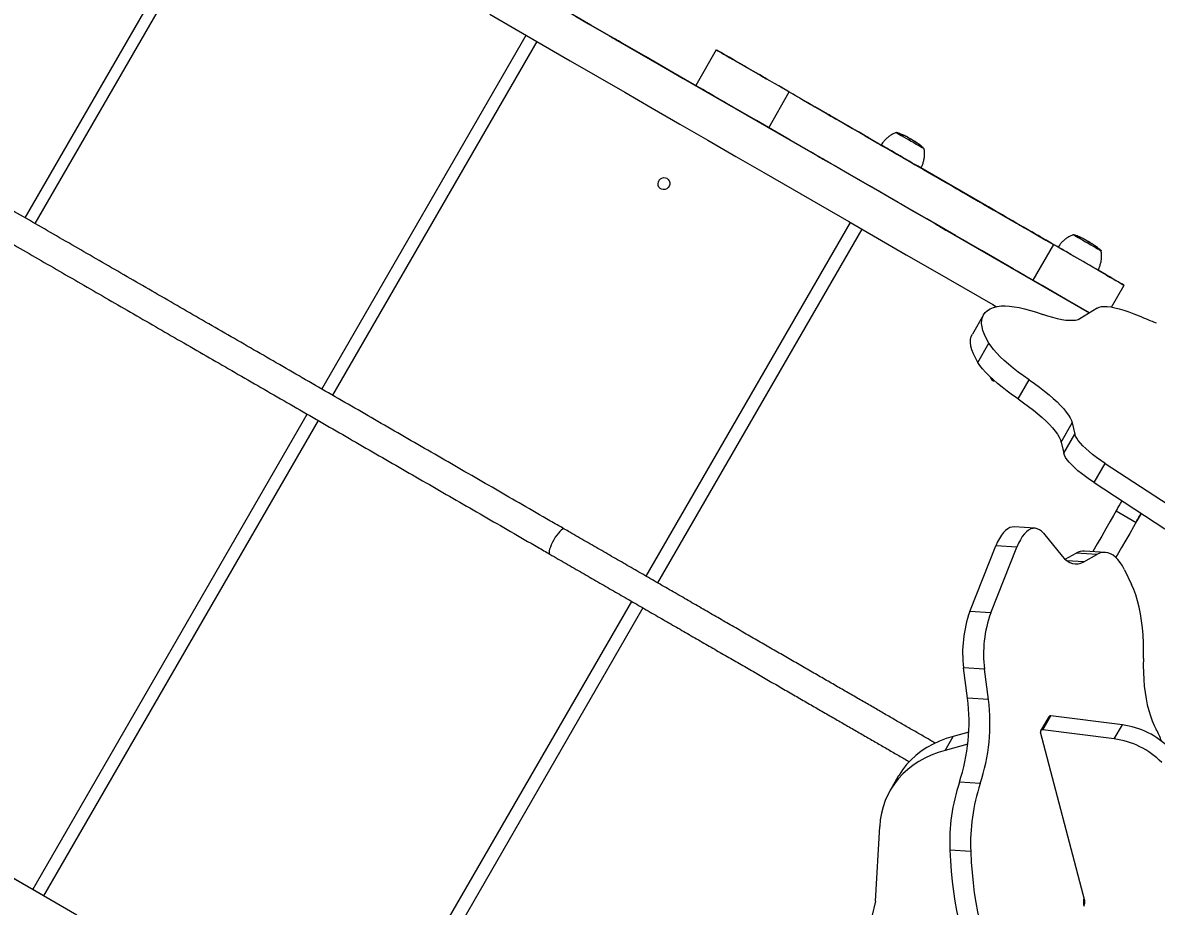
# Model space of a CAD drawing. Header units: millimetres. Extents: x -6006 to 5875, y -6399 to 6717.
# Drawn here: x 1443 to 2185, y 2499 to 3078 of the extents above; entities that cross this region are included whole.
import ezdxf

# ---------------------------------------------------------------- set-up
doc = ezdxf.new("R2010")
doc.units = ezdxf.units.MM
for name, color, linetype in [('DIKOM_ОБЪЕКТ', 7, 'Continuous'), ('DIKOM_РАЗМЕР_ЗОНА', 7, 'Continuous'), ('DIKOM_РАЗМЕР_ОБЪЕКТА', 7, 'Continuous')]:
    doc.layers.add(name, color=color, linetype=linetype)
doc.styles.add('style1', font='arial.ttf', dxfattribs={"width": 0.8})
doc.dimstyles.new('1-50', dxfattribs={"dimtxt": 300, "dimasz": 200, "dimexe": 100, "dimexo": 0, "dimgap": 100, "dimtad": 0, "dimdec": 0, "dimtxsty": 'style1', "dimcen": 0, "dimclrd": 7, "dimclre": 7, "dimadec": 1, "dimazin": 2, "dimtfac": 1, "dimtdec": 0, "dimtmove": 1, "dimatfit": 3, "dimfxl": 0, "dimlwd": 25, "dimlwe": 18, "dimarcsym": 0})

# ---------------------------------------------------------------- blocks, each defined once
blk = doc.blocks.new('*D15')
at = {"layer": 'Defpoints', "color": 0, "transparency": 16777216}
for p in [(-4354.46, 4593.05), (3409.28, 4593.05), (-1328.61, -3571.89)]:
    blk.add_point(p, dxfattribs=at)
at = {"layer": 'DIKOM_РАЗМЕР_ОБЪЕКТА', "color": 7, "lineweight": 18, "transparency": 16777216}
for p, q in [((3409.28, 4593.05), (-4454.46, 4593.05)), ((-1328.61, -3571.89), (-4454.46, -3571.89))]:
    blk.add_line(p, q, dxfattribs=at)
at = {"layer": 'DIKOM_РАЗМЕР_ОБЪЕКТА', "color": 7, "lineweight": 25, "transparency": 16777216}
for p, q in [((-4354.46, 4393.05), (-4354.46, 968.7)), ((-4354.46, -3371.89), (-4354.46, 52.46))]:
    blk.add_line(p, q, dxfattribs=at)
at = {"layer": 'DIKOM_РАЗМЕР_ОБЪЕКТА', "color": 7, "transparency": 16777216}
for points in [[(-4387.8, 4393.05), (-4321.13, 4393.05), (-4354.46, 4593.05)], [(-4387.8, -3371.89), (-4321.13, -3371.89), (-4354.46, -3571.89)]]:
    blk.add_solid(points, dxfattribs=at)
at = {"layer": 'DIKOM_РАЗМЕР_ОБЪЕКТА', "color": 0, "transparency": 16777216, "insert": (-4354.46, 510.58), "char_height": 300, "attachment_point": 5, "rotation": 90, "style": 'style1'}
blk.add_mtext('8150', dxfattribs=at)
blk = doc.blocks.new('*D16')
at = {"layer": 'Defpoints', "color": 0, "transparency": 16777216}
for p in [(3934.59, 4272.92), (-3710.11, -290.96), (3934.59, -4791.62)]:
    blk.add_point(p, dxfattribs=at)
at = {"layer": 'DIKOM_РАЗМЕР_ОБЪЕКТА', "color": 7, "lineweight": 18, "transparency": 16777216}
for p, q in [((3934.59, 4272.92), (3934.59, -4891.62)), ((-3710.11, -290.96), (-3710.11, -4891.62))]:
    blk.add_line(p, q, dxfattribs=at)
at = {"layer": 'DIKOM_РАЗМЕР_ОБЪЕКТА', "color": 7, "lineweight": 25, "transparency": 16777216}
for p, q in [((-3510.11, -4791.62), (-1432.64, -4791.62)), ((3734.59, -4791.62), (-518.7, -4791.62))]:
    blk.add_line(p, q, dxfattribs=at)
at = {"layer": 'DIKOM_РАЗМЕР_ОБЪЕКТА', "color": 7, "transparency": 16777216}
for points in [[(-3510.11, -4758.29), (-3510.11, -4824.96), (-3710.11, -4791.62)], [(3734.59, -4758.29), (3734.59, -4824.96), (3934.59, -4791.62)]]:
    blk.add_solid(points, dxfattribs=at)
at = {"layer": 'DIKOM_РАЗМЕР_ОБЪЕКТА', "color": 0, "transparency": 16777216, "insert": (-975.67, -4791.62), "char_height": 300, "attachment_point": 5, "style": 'style1'}
blk.add_mtext('7650', dxfattribs=at)
blk = doc.blocks.new('*D14')
at = {"layer": 'Defpoints', "color": 0, "transparency": 16777216}
for p in [(3463.26, 6716.57), (-5809.49, -5571.89), (-1350.38, -5571.89)]:
    blk.add_point(p, dxfattribs=at)
at = {"layer": 'DIKOM_РАЗМЕР_ЗОНА', "color": 7, "lineweight": 18, "transparency": 16777216}
for p, q in [((3463.26, 6716.57), (-5909.49, 6716.57)), ((-1350.38, -5571.89), (-5909.49, -5571.89))]:
    blk.add_line(p, q, dxfattribs=at)
at = {"layer": 'DIKOM_РАЗМЕР_ЗОНА', "color": 7, "lineweight": 25, "transparency": 16777216}
for p, q in [((-5809.49, 6516.57), (-5809.49, 1149.14)), ((-5809.49, -5371.89), (-5809.49, 69.36))]:
    blk.add_line(p, q, dxfattribs=at)
at = {"layer": 'DIKOM_РАЗМЕР_ЗОНА', "color": 7, "transparency": 16777216}
for points in [[(-5842.83, 6516.57), (-5776.16, 6516.57), (-5809.49, 6716.57)], [(-5842.83, -5371.89), (-5776.16, -5371.89), (-5809.49, -5571.89)]]:
    blk.add_solid(points, dxfattribs=at)
at = {"layer": 'DIKOM_РАЗМЕР_ЗОНА', "color": 0, "transparency": 16777216, "insert": (-5809.49, 609.25), "char_height": 300, "attachment_point": 5, "rotation": 90, "style": 'style1'}
blk.add_mtext('12300', dxfattribs=at)
blk = doc.blocks.new('*D13')
at = {"layer": 'Defpoints', "color": 0, "transparency": 16777216}
for p in [(5874.9, 4901.57), (-5210.11, -1293.83), (5874.9, -6202.3)]:
    blk.add_point(p, dxfattribs=at)
at = {"layer": 'DIKOM_РАЗМЕР_ЗОНА', "color": 7, "lineweight": 18, "transparency": 16777216}
for p, q in [((5874.9, 4901.57), (5874.9, -6302.3)), ((-5210.11, -1293.83), (-5210.11, -6302.3))]:
    blk.add_line(p, q, dxfattribs=at)
at = {"layer": 'DIKOM_РАЗМЕР_ЗОНА', "color": 7, "lineweight": 25, "transparency": 16777216}
for p, q in [((-5010.11, -6202.3), (160.46, -6202.3)), ((5674.9, -6202.3), (1240.24, -6202.3))]:
    blk.add_line(p, q, dxfattribs=at)
at = {"layer": 'DIKOM_РАЗМЕР_ЗОНА', "color": 7, "transparency": 16777216}
for points in [[(-5010.11, -6168.97), (-5010.11, -6235.64), (-5210.11, -6202.3)], [(5674.9, -6168.97), (5674.9, -6235.64), (5874.9, -6202.3)]]:
    blk.add_solid(points, dxfattribs=at)
at = {"layer": 'DIKOM_РАЗМЕР_ЗОНА', "color": 0, "transparency": 16777216, "insert": (700.35, -6202.3), "char_height": 300, "attachment_point": 5, "style": 'style1'}
blk.add_mtext('11100', dxfattribs=at)

msp = doc.modelspace()

# ---------------------------------------------------------------- linework, layer by layer
at = {"layer": 'DIKOM_ОБЪЕКТ', "color": 7, "linetype": 'Continuous', "lineweight": 15}
for p, q in [((1444.86, 2950.24), (1578.61, 3181.9)), ((1585.02, 3178.2), (1451.27, 2946.54)), ((1639.16, 2838.06), (1772.91, 3069.72)), ((1779.95, 3065.66), (1646.2, 2833.99)), ((1830.7, 3067.53), (1827.68, 3069.28)), ((1832.59, 3066.44), (1830.4, 3067.7)), ((1830.4, 3067.7), (1837.83, 3063.42)), ((1832.59, 3066.44), (1959.05, 2993.43)), ((1969.22, 2987.56), (1837.83, 3063.42)), ((1897.39, 3060.2), (1883.89, 3036.82)), ((1931.68, 3009.23), (1945.18, 3032.61)), ((2016.98, 3005.49), (2016.56, 3005.63)), ((2018, 3005.11), (2018.08, 3005.07)), ((2018.51, 3004.9), (2018.47, 3004.92)), ((2018.47, 3004.92), (2018.47, 3004.92)), ((2021.4, 3003.59), (2020.39, 3004.08)), ((2021.27, 3003.65), (2021.4, 3003.59)), ((2021.81, 3003.38), (2021.68, 3003.44)), ((2022.54, 3003), (2021.81, 3003.39)), ((2022.4, 3003.07), (2022.54, 3003)), ((2023.63, 3002.39), (2024.84, 3001.66)), ((2025.55, 3001.29), (2025.26, 3001.45)), ((2025.67, 3001.21), (2025.78, 3001.15)), ((2027.77, 2999.95), (2027.76, 2999.96)), ((2028.15, 2999.7), (2028.15, 2999.71)), ((2029.62, 2998.63), (2029.14, 2999.03)), ((2029.59, 2998.7), (2029.81, 2998.54)), ((2030.62, 2997.94), (2029.6, 2998.71)), ((2030.93, 2997.7), (2029.99, 2998.36)), ((2030.1, 2998.32), (2030.62, 2997.94)), ((1961.79, 2991.84), (1959.05, 2993.43)), ((1969.22, 2987.56), (1961.79, 2991.84)), ((1968.92, 2987.73), (1971.95, 2985.98)), ((2074.18, 2958.14), (2031.3, 2982.89)), ((1851.5, 2715.47), (1985.25, 2947.13)), ((2041.73, 2945.69), (2040.53, 2946.39)), ((1992.65, 2942.85), (1858.9, 2711.19)), ((2047.28, 2942.49), (2044.81, 2943.92)), ((2044.81, 2943.92), (2047.76, 2942.21)), ((2047.28, 2942.49), (2141.71, 2887.97)), ((2141.71, 2887.97), (2047.76, 2942.21)), ((2097.43, 2944.71), (2097.43, 2944.71)), ((2118.21, 2932.71), (2104.71, 2909.33)), ((2133.89, 2938.2), (2133.97, 2938.16)), ((2134.36, 2938.01), (2134.36, 2938.01)), ((2137.29, 2936.68), (2136.55, 2937.04)), ((2137.16, 2936.74), (2137.29, 2936.68)), ((2137.7, 2936.47), (2137.57, 2936.53)), ((2138.43, 2936.09), (2137.7, 2936.47)), ((2138.29, 2936.16), (2138.43, 2936.09)), ((2139.53, 2935.47), (2140.74, 2934.75)), ((2140.74, 2934.75), (2141.59, 2934.28)), ((2141.44, 2934.38), (2141.15, 2934.54)), ((2143.66, 2933.04), (2143.66, 2933.04)), ((2144.05, 2932.79), (2144.04, 2932.79)), ((2145.51, 2931.73), (2145.04, 2932.11)), ((2145.48, 2931.79), (2145.7, 2931.63)), ((2146.54, 2931.02), (2145.49, 2931.8)), ((2146.84, 2930.78), (2145.88, 2931.46)), ((2145.99, 2931.41), (2146.53, 2931.01)), ((2146.96, 2930.7), (2146.85, 2930.79)), ((2156.11, 2891.76), (2164.37, 2906.06)), ((2146.77, 2891.15), (2135.46, 2884.05)), ((2072.29, 2886.62), (2065.04, 2874.08)), ((2068.66, 2855.54), (2075.9, 2868.08)), ((2094.98, 2831.56), (2102.22, 2844.11)), ((1449.91, 2510.27), (1629.66, 2821.6)), ((1636.7, 2817.54), (1456.95, 2506.2)), ((2123.19, 2803.34), (2130.43, 2815.89)), ((2130.43, 2815.89), (2132.14, 2808.57)), ((2124.9, 2796.02), (2132.14, 2808.57)), ((2123.19, 2803.34), (2124.9, 2796.02)), ((2144.7, 2776.83), (2151.94, 2789.38)), ((2151.94, 2789.38), (2198.32, 2759.09)), ((2144.7, 2776.83), (2191.07, 2746.55)), ((2159.18, 2758.25), (2172.17, 2750.75)), ((2172.2, 2750.8), (2175.59, 2756.66)), ((2106.03, 2746.91), (2092.34, 2747.77)), ((2111.5, 2743.64), (2123.71, 2728.71)), ((2063.38, 2692.32), (2080.48, 2735.41)), ((2077.06, 2691.45), (2094.16, 2734.55)), ((2094.16, 2734.55), (2080.48, 2735.41)), ((2152.2, 2731.05), (2138.52, 2731.92)), ((2125.7, 2726.61), (2132.88, 2730.54)), ((2137.94, 2724.95), (2126.88, 2725.65)), ((2146.56, 2729.68), (2132.88, 2730.54)), ((2137.94, 2724.95), (2146.56, 2729.68)), ((2164.6, 2719.75), (2169.21, 2710.11)), ((1662.25, 2387.67), (1842, 2699.01)), ((1849.4, 2694.74), (1669.65, 2383.4)), ((2077.06, 2691.45), (2063.38, 2692.32)), ((2072.99, 2654.61), (2059.3, 2655.47)), ((2061.86, 2635.63), (2059.3, 2655.47)), ((2075.55, 2634.76), (2072.99, 2654.61)), ((2075.55, 2634.76), (2061.86, 2635.63)), ((2115, 2623.51), (2109.7, 2614.34)), ((2111.16, 2614.9), (2116.45, 2624.08)), ((2163.22, 2618.2), (2116.45, 2624.08)), ((2062.63, 2613.35), (2052.47, 2610.57)), ((2138.55, 2503.01), (2109.61, 2613.45)), ((2157.92, 2609.03), (2111.16, 2614.9)), ((2157.92, 2609.03), (2163.22, 2618.2)), ((2047.17, 2601.39), (2052.47, 2610.57)), ((2061.99, 2605.46), (2047.17, 2601.39)), ((2016.53, 2584.45), (2011.23, 2575.28)), ((2070.2, 2579.66), (2056.52, 2580.53)), ((2001.7, 2502.78), (2004.36, 2551.62)), ((2063.99, 2535.22), (2050.3, 2536.09)), ((1425.86, 2524.15), (1449.91, 2510.27)), ((1456.95, 2506.2), (1449.91, 2510.27)), ((2001.7, 2502.78), (1981.9, 2422.77))]:
    msp.add_line(p, q, dxfattribs=at)
at = {"layer": 'DIKOM_ОБЪЕКТ', "color": 7, "linetype": 'Continuous', "lineweight": 15, "flags": 128}
for points in [[(1733.36, 3123.73), (1739.68, 3120.08), (1747.41, 3115.62), (1755.29, 3111.07), (1763.31, 3106.44), (1771.46, 3101.73), (1779.73, 3096.96), (1788.11, 3092.12), (1796.59, 3087.23), (1805.16, 3082.28), (1813.81, 3077.28), (1822.53, 3072.25), (1831.31, 3067.18), (1840.14, 3062.08), (1849.01, 3056.96), (1857.91, 3051.82), (1866.83, 3046.67), (1875.75, 3041.52), (1883.89, 3036.82)], [(1749.04, 3083.5), (1766.48, 3073.43), (1784.06, 3063.28), (1801.75, 3053.07), (1819.56, 3042.79), (1837.48, 3032.44), (1855.51, 3022.03), (1873.63, 3011.57), (1891.86, 3001.05), (1910.17, 2990.47), (1928.58, 2979.85), (1947.06, 2969.17), (1965.62, 2958.46), (1984.26, 2947.7), (2002.96, 2936.9), (2021.72, 2926.07), (2040.54, 2915.2), (2059.42, 2904.31), (2078.34, 2893.38), (2080.76, 2891.98)], [(2141.71, 2887.97), (2129.8, 2894.84), (2110.8, 2905.81), (2091.84, 2916.76), (2072.92, 2927.69), (2054.04, 2938.58), (2035.22, 2949.45), (2016.46, 2960.28), (1997.76, 2971.08), (1979.12, 2981.84), (1960.56, 2992.56), (1942.08, 3003.23), (1923.67, 3013.85), (1905.36, 3024.43), (1887.13, 3034.95), (1869.01, 3045.41), (1850.98, 3055.82), (1833.06, 3066.17), (1815.25, 3076.45), (1797.56, 3086.67)], [(1827.68, 3069.28), (1827.34, 3069.47), (1827.29, 3069.5), (1827.55, 3069.35), (1828.09, 3069.04), (1828.9, 3068.57), (1829.95, 3067.96), (1831.2, 3067.24), (1832.59, 3066.44)], [(1840.57, 3061.83), (1839.08, 3062.69), (1837.55, 3063.58), (1836.05, 3064.45), (1834.62, 3065.27), (1833.32, 3066.02), (1832.21, 3066.66), (1831.33, 3067.17), (1830.7, 3067.53)], [(1945.18, 3032.61), (1942.59, 3034.11), (1939.85, 3035.69), (1936.97, 3037.35), (1934, 3039.07), (1930.96, 3040.82), (1927.88, 3042.6), (1924.81, 3044.38), (1921.75, 3046.14), (1918.76, 3047.86), (1915.87, 3049.54), (1913.09, 3051.14), (1910.46, 3052.66), (1908.02, 3054.07), (1905.77, 3055.37), (1903.76, 3056.53), (1901.99, 3057.55), (1900.49, 3058.42), (1899.27, 3059.12), (1898.35, 3059.65), (1897.73, 3060.01), (1897.43, 3060.18), (1897.44, 3060.18), (1897.76, 3059.99), (1898.39, 3059.62), (1899.33, 3059.08), (1900.57, 3058.37), (1902.09, 3057.49), (1903.87, 3056.46), (1905.9, 3055.29), (1908.15, 3053.99)], [(1949.46, 3030.14), (1949.53, 3030.1), (1949.27, 3030.25), (1948.68, 3030.6), (1947.75, 3031.13), (1946.51, 3031.85), (1944.94, 3032.75), (1943.05, 3033.84), (1940.84, 3035.12), (1938.33, 3036.57), (1935.52, 3038.19), (1932.42, 3039.98), (1929.03, 3041.94), (1925.36, 3044.06), (1921.43, 3046.33), (1917.24, 3048.74), (1912.81, 3051.3), (1908.15, 3053.99)], [(1924.07, 3044.8), (1924.23, 3044.71), (1924.68, 3044.45), (1925.38, 3044.05), (1926.27, 3043.53), (1927.28, 3042.95), (1928.31, 3042.35), (1929.27, 3041.8), (1930.08, 3041.33), (1930.66, 3041), (1930.96, 3040.82), (1930.96, 3040.82), (1930.66, 3041), (1930.08, 3041.33), (1929.27, 3041.8), (1928.31, 3042.35), (1927.28, 3042.95), (1926.27, 3043.53), (1925.38, 3044.05), (1924.68, 3044.45), (1924.23, 3044.71), (1924.07, 3044.8)], [(1931.68, 3009.23), (1929.09, 3010.72), (1926.35, 3012.31), (1923.47, 3013.97), (1920.5, 3015.68), (1917.46, 3017.44), (1914.38, 3019.22), (1911.31, 3020.99), (1908.25, 3022.76), (1905.26, 3024.48), (1902.37, 3026.16), (1899.59, 3027.76), (1896.96, 3029.27), (1894.52, 3030.69), (1892.27, 3031.98), (1890.26, 3033.15), (1888.49, 3034.17), (1886.99, 3035.03), (1885.77, 3035.74), (1884.85, 3036.27), (1884.23, 3036.62), (1883.93, 3036.8), (1883.89, 3036.82)], [(1945.18, 3032.61), (1952.2, 3028.56), (1959.29, 3024.47), (1966.45, 3020.34), (1973.65, 3016.17), (1980.9, 3011.99), (1988.16, 3007.8), (1995.44, 3003.6), (2002.71, 2999.4), (2009.97, 2995.21), (2017.19, 2991.04), (2024.38, 2986.89), (2031.5, 2982.78), (2038.56, 2978.7), (2045.53, 2974.68), (2052.4, 2970.71), (2059.17, 2966.8), (2065.81, 2962.97), (2072.32, 2959.21), (2078.69, 2955.53), (2084.9, 2951.95), (2090.93, 2948.46), (2096.79, 2945.08), (2102.46, 2941.81), (2107.93, 2938.65), (2113.18, 2935.62), (2118.21, 2932.71)], [(1949.46, 3030.14), (1949.55, 3030.09), (1950.01, 3029.82), (1950.83, 3029.35), (1951.99, 3028.68), (1953.47, 3027.82), (1955.24, 3026.8), (1957.25, 3025.64), (1959.47, 3024.36), (1961.85, 3022.99)], [(1994.91, 3003.9), (1990.87, 3006.23), (1986.8, 3008.58), (1982.71, 3010.95), (1978.58, 3013.33), (1974.43, 3015.72), (1970.26, 3018.13), (1966.06, 3020.56), (1961.85, 3022.99)], [(1996.97, 3002.71), (1994.93, 3003.89), (1992.75, 3005.15), (1990.47, 3006.46), (1988.13, 3007.82), (1985.76, 3009.18), (1983.42, 3010.53), (1981.16, 3011.84), (1979, 3013.09), (1976.99, 3014.25), (1975.17, 3015.3), (1973.58, 3016.22), (1972.24, 3016.99), (1971.18, 3017.6), (1970.41, 3018.05), (1969.96, 3018.31), (1969.82, 3018.39), (1970.01, 3018.28), (1970.52, 3017.99), (1971.33, 3017.51), (1972.44, 3016.87), (1973.83, 3016.07), (1975.46, 3015.13), (1977.31, 3014.06)], [(1977.31, 3014.06), (1981.81, 3011.47), (1986.47, 3008.77), (1991.29, 3005.99), (1996.24, 3003.14), (2001.3, 3000.21), (2006.45, 2997.24), (2011.69, 2994.22), (2016.98, 2991.16), (2022.31, 2988.08), (2027.66, 2984.99), (2033.01, 2981.9), (2038.34, 2978.83), (2043.63, 2975.77), (2048.87, 2972.75), (2054.02, 2969.77), (2059.08, 2966.85), (2064.03, 2964), (2068.84, 2961.22), (2073.51, 2958.52), (2078, 2955.93), (2082.32, 2953.44), (2086.43, 2951.06), (2090.33, 2948.81), (2094, 2946.69), (2097.43, 2944.71)], [(2104.71, 2909.33), (2099.68, 2912.24), (2094.43, 2915.27), (2088.96, 2918.42), (2083.29, 2921.7), (2077.43, 2925.08), (2071.4, 2928.57), (2065.19, 2932.15), (2058.82, 2935.82), (2052.31, 2939.58), (2045.67, 2943.42), (2038.9, 2947.33), (2032.03, 2951.3), (2025.06, 2955.32), (2018, 2959.39), (2010.88, 2963.51), (2003.69, 2967.65), (1996.47, 2971.82), (1989.21, 2976.01), (1981.94, 2980.21), (1974.66, 2984.41), (1967.4, 2988.61), (1960.15, 2992.79), (1952.95, 2996.95), (1945.79, 3001.08), (1938.7, 3005.18), (1931.68, 3009.23)], [(2014.98, 3006.17), (2015.09, 3006.11), (2015.52, 3005.86), (2016.25, 3005.44), (2017.25, 3004.86), (2018.5, 3004.14), (2019.94, 3003.31), (2021.53, 3002.39), (2023.22, 3001.41)], [(1994.91, 3003.9), (1998.91, 3001.59), (2003, 2999.23), (2005.35, 2997.87)], [(1996.97, 3002.71), (2000.41, 3000.73), (2004.01, 2998.65), (2007.74, 2996.49), (2011.58, 2994.27), (2015.52, 2992), (2019.53, 2989.69), (2023.58, 2987.35), (2027.65, 2985), (2031.73, 2982.64), (2035.78, 2980.31), (2039.79, 2977.99), (2043.72, 2975.72), (2047.57, 2973.5), (2051.3, 2971.35), (2054.89, 2969.27), (2058.34, 2967.28), (2061.6, 2965.4), (2064.68, 2963.62), (2067.54, 2961.97), (2070.18, 2960.45)], [(2023.22, 3001.41), (2024.94, 3000.42), (2026.65, 2999.43), (2028.27, 2998.5), (2029.77, 2997.63), (2031.07, 2996.88), (2032.15, 2996.26), (2032.96, 2995.79), (2033.47, 2995.49), (2033.68, 2995.37), (2033.68, 2995.37)], [(1959.05, 2993.43), (1960.54, 2992.57), (1962.07, 2991.68), (1963.58, 2990.81), (1965.01, 2989.99), (1966.3, 2989.24), (1967.41, 2988.6), (1968.3, 2988.09), (1968.92, 2987.73)], [(2031.32, 2982.88), (2031.28, 2982.91), (2030.97, 2983.08), (2030.36, 2983.44), (2029.47, 2983.95), (2028.32, 2984.61), (2026.93, 2985.41), (2025.35, 2986.33), (2023.6, 2987.34), (2021.72, 2988.42), (2019.77, 2989.55), (2017.78, 2990.7), (2015.8, 2991.84), (2013.89, 2992.94), (2012.08, 2993.99), (2010.41, 2994.95), (2008.93, 2995.81), (2007.67, 2996.53), (2006.66, 2997.12), (2005.93, 2997.54), (2005.48, 2997.8), (2005.34, 2997.88)], [(1971.95, 2985.98), (1972.29, 2985.79), (1972.33, 2985.76), (1972.08, 2985.91), (1971.53, 2986.22), (1970.72, 2986.69), (1969.67, 2987.3), (1968.43, 2988.02), (1967.03, 2988.82)], [(1865.1, 2976.08), (1865.98, 2975.37), (1866.6, 2974.41), (1866.91, 2973.29), (1866.89, 2972.12), (1866.52, 2970.98), (1865.86, 2970), (1864.94, 2969.24), (1863.87, 2968.79), (1862.72, 2968.67), (1861.61, 2968.91), (1860.63, 2969.47), (1859.87, 2970.32), (1859.4, 2971.37), (1859.25, 2972.53), (1859.45, 2973.69), (1859.97, 2974.77), (1860.77, 2975.65), (1861.78, 2976.26), (1862.9, 2976.55), (1864.04, 2976.49), (1865.1, 2976.08)], [(2097.43, 2944.71), (2098.76, 2943.94), (2099.81, 2943.34), (2100.56, 2942.9), (2101, 2942.65), (2101.12, 2942.58), (2100.92, 2942.7), (2100.4, 2943), (2099.57, 2943.48), (2098.44, 2944.13), (2097.04, 2944.93), (2095.4, 2945.88), (2093.54, 2946.96), (2091.5, 2948.14), (2089.31, 2949.4), (2087.03, 2950.72), (2084.68, 2952.07), (2082.32, 2953.44), (2079.98, 2954.79), (2077.72, 2956.09), (2075.56, 2957.34), (2073.57, 2958.49), (2071.76, 2959.53), (2070.18, 2960.45)], [(2074.18, 2958.14), (2077.16, 2956.42), (2080.1, 2954.72), (2082.96, 2953.06), (2085.71, 2951.48), (2088.3, 2949.98), (2090.71, 2948.59), (2092.9, 2947.33), (2094.84, 2946.2), (2096.51, 2945.24), (2097.89, 2944.45), (2098.95, 2943.83), (2099.68, 2943.41), (2100.08, 2943.18)], [(2040.53, 2946.39), (2040.48, 2946.41), (2040.74, 2946.27), (2041.28, 2945.95), (2042.1, 2945.48), (2043.15, 2944.88), (2044.39, 2944.16), (2045.79, 2943.35), (2047.28, 2942.49)], [(2050.44, 2940.66), (2048.92, 2941.54), (2047.41, 2942.41), (2045.98, 2943.24), (2044.69, 2943.99), (2043.58, 2944.63), (2042.69, 2945.14), (2042.07, 2945.5), (2041.73, 2945.69)], [(2121.13, 2931.03), (2120.1, 2931.62), (2116.62, 2933.63), (2113.45, 2935.47), (2110.58, 2937.12), (2108.04, 2938.59), (2105.8, 2939.88), (2103.89, 2940.98), (2102.3, 2941.9), (2101.03, 2942.63), (2100.08, 2943.18)], [(2130.87, 2939.26), (2130.98, 2939.2), (2131.4, 2938.96), (2132.12, 2938.54), (2133.11, 2937.97), (2134.35, 2937.25), (2135.78, 2936.42), (2137.37, 2935.51), (2139.06, 2934.53)], [(2152.76, 2912.76), (2155.07, 2911.43), (2157.17, 2910.22), (2159.03, 2909.15), (2160.63, 2908.22), (2161.97, 2907.45), (2163.02, 2906.84), (2163.78, 2906.41), (2164.23, 2906.15), (2164.37, 2906.06), (2164.21, 2906.16), (2163.74, 2906.43), (2162.96, 2906.88), (2161.89, 2907.5), (2160.54, 2908.28), (2158.91, 2909.21), (2157.04, 2910.3), (2154.93, 2911.51), (2152.61, 2912.86), (2150.1, 2914.31), (2147.42, 2915.85), (2144.61, 2917.47), (2141.7, 2919.15), (2138.71, 2920.88), (2135.67, 2922.64), (2132.61, 2924.4), (2129.58, 2926.15), (2126.59, 2927.88), (2123.68, 2929.56), (2120.88, 2931.17), (2118.21, 2932.71)], [(2139.06, 2934.53), (2140.78, 2933.54), (2142.49, 2932.55), (2144.12, 2931.61), (2145.61, 2930.75), (2146.93, 2929.99), (2148.01, 2929.36), (2148.83, 2928.89), (2149.36, 2928.59), (2149.57, 2928.46), (2149.58, 2928.46)], [(2147.22, 2915.97), (2147.17, 2916), (2146.84, 2916.18), (2146.22, 2916.54), (2145.32, 2917.06), (2144.16, 2917.73), (2142.77, 2918.54), (2141.17, 2919.46), (2139.42, 2920.47), (2137.54, 2921.55), (2135.58, 2922.68), (2133.6, 2923.83), (2131.62, 2924.97), (2129.71, 2926.07), (2127.9, 2927.12), (2126.25, 2928.08), (2124.77, 2928.92), (2123.52, 2929.65), (2122.53, 2930.22), (2121.8, 2930.64), (2121.37, 2930.89), (2121.24, 2930.97)], [(2152.76, 2912.76), (2147.24, 2915.95), (2147.07, 2916.05)], [(2075.9, 2868.08), (2074.25, 2870.99), (2072.94, 2873.75), (2071.97, 2876.34), (2071.34, 2878.77), (2071.07, 2881.03), (2071.14, 2883.1), (2071.56, 2884.99), (2072.32, 2886.68), (2073.43, 2888.18), (2074.88, 2889.47), (2076.66, 2890.55), (2078.78, 2891.42), (2081.22, 2892.08), (2083.97, 2892.52)], [(2083.97, 2892.52), (2086.48, 2892.57), (2089.27, 2892.4), (2092.33, 2892.01), (2095.65, 2891.41), (2099.2, 2890.6), (2102.98, 2889.59), (2106.95, 2888.37), (2111.1, 2886.96)], [(2135.46, 2884.05), (2134.2, 2883.46), (2132.65, 2883.06), (2130.81, 2882.86), (2128.69, 2882.86), (2126.32, 2883.06), (2123.69, 2883.46), (2120.84, 2884.05), (2117.78, 2884.84), (2114.52, 2885.81), (2111.1, 2886.96)], [(2146.77, 2891.15), (2147.97, 2891.69), (2149.48, 2892.04), (2151.29, 2892.17), (2153.38, 2892.1), (2155.74, 2891.82), (2158.34, 2891.33), (2161.17, 2890.65), (2164.21, 2889.76), (2167.42, 2888.69), (2170.78, 2887.43), (2174.27, 2886.01)], [(2068.66, 2855.54), (2067.01, 2858.44), (2065.69, 2861.2), (2064.72, 2863.79), (2064.1, 2866.22), (2063.82, 2868.48), (2063.89, 2870.55), (2064.31, 2872.44), (2065.04, 2874.08)], [(2102.22, 2844.11), (2098.55, 2846.67), (2095.05, 2849.24), (2091.75, 2851.8), (2088.66, 2854.34), (2085.82, 2856.84), (2083.24, 2859.28), (2080.94, 2861.64), (2078.95, 2863.91), (2077.26, 2866.06), (2075.9, 2868.08)], [(2094.98, 2831.56), (2091.31, 2834.12), (2087.81, 2836.69), (2084.5, 2839.26), (2081.42, 2841.8), (2078.58, 2844.3), (2076, 2846.73), (2073.7, 2849.09), (2071.7, 2851.36), (2070.02, 2853.51), (2068.66, 2855.54)], [(2102.22, 2844.11), (2105.73, 2841.67), (2109.08, 2839.22), (2112.26, 2836.77), (2115.23, 2834.35), (2117.99, 2831.95), (2120.52, 2829.61), (2122.79, 2827.33), (2124.8, 2825.14), (2126.53, 2823.04), (2127.96, 2821.06), (2129.09, 2819.19), (2129.92, 2817.47), (2130.43, 2815.89)], [(2094.98, 2831.56), (2098.48, 2829.13), (2101.84, 2826.67), (2105.01, 2824.23), (2107.99, 2821.8), (2110.75, 2819.4), (2113.28, 2817.06), (2115.55, 2814.79), (2117.56, 2812.59), (2119.28, 2810.5), (2120.72, 2808.51), (2121.85, 2806.65), (2122.68, 2804.92), (2123.19, 2803.34)], [(2151.94, 2789.38), (2149.07, 2791.31), (2146.34, 2793.27), (2143.78, 2795.22), (2141.42, 2797.16), (2139.28, 2799.06), (2137.38, 2800.9), (2135.75, 2802.66), (2134.39, 2804.32), (2133.34, 2805.87), (2132.58, 2807.29), (2132.14, 2808.57)], [(2144.7, 2776.83), (2141.82, 2778.76), (2139.1, 2780.72), (2136.54, 2782.67), (2134.18, 2784.61), (2132.03, 2786.51), (2130.14, 2788.35), (2128.5, 2790.11), (2127.15, 2791.77), (2126.09, 2793.32), (2125.34, 2794.75), (2124.9, 2796.02)], [(2159.18, 2758.25), (2159.21, 2758.29), (2159.39, 2758.61), (2159.78, 2759.28), (2160.35, 2760.27), (2161.1, 2761.57), (2162.02, 2763.15), (2163.01, 2764.87)], [(2159.2, 2758.24), (2157.51, 2755.31), (2155.05, 2751.06), (2152.44, 2746.54), (2149.69, 2741.76), (2146.78, 2736.73), (2143.81, 2731.58)], [(2175.6, 2756.65), (2174.93, 2755.5), (2172.8, 2751.79), (2170.5, 2747.81), (2168.04, 2743.56), (2165.43, 2739.04), (2162.68, 2734.26), (2159.77, 2729.23), (2158.98, 2727.86)], [(2172.2, 2750.8), (2172.2, 2750.79), (2172.39, 2751.11), (2172.77, 2751.78), (2173.34, 2752.77), (2174.09, 2754.07), (2175.01, 2755.65), (2175.59, 2756.66)], [(1797.89, 2746.41), (1797.89, 2746.42), (1797.39, 2746.49), (1796.72, 2746.25), (1795.92, 2745.7), (1795.01, 2744.86), (1794.03, 2743.77), (1793.01, 2742.46), (1792, 2740.99), (1791.03, 2739.4)], [(2092.34, 2747.77), (2091.05, 2747.71), (2089.61, 2747.31), (2088.18, 2746.55), (2086.76, 2745.46), (2085.38, 2744.04), (2084.05, 2742.31), (2082.78, 2740.28), (2081.59, 2737.97), (2080.48, 2735.41)], [(2111.5, 2743.64), (2110.25, 2744.96), (2108.93, 2745.95), (2107.56, 2746.6), (2106.16, 2746.9), (2104.73, 2746.84), (2103.29, 2746.44), (2101.86, 2745.69), (2100.45, 2744.6), (2099.07, 2743.18), (2097.74, 2741.44), (2096.47, 2739.41), (2095.27, 2737.11), (2094.16, 2734.55)], [(1791.03, 2739.4), (1790.15, 2737.77), (1789.38, 2736.16), (1788.75, 2734.63), (1788.29, 2733.23), (1788.02, 2732.02), (1787.94, 2731.05), (1788.07, 2730.36), (1788.39, 2729.96)], [(2123.71, 2728.71), (2125.32, 2726.96), (2127, 2725.56), (2128.75, 2724.53), (2130.54, 2723.86), (2132.37, 2723.57), (2134.22, 2723.66), (2136.08, 2724.12), (2137.94, 2724.95)], [(2164.6, 2719.75), (2163.28, 2722.28), (2161.86, 2724.51), (2160.36, 2726.43), (2158.78, 2728.04), (2157.14, 2729.31), (2155.45, 2730.24), (2153.71, 2730.83), (2151.95, 2731.06), (2150.16, 2730.95), (2148.36, 2730.49), (2146.56, 2729.68)], [(2177.01, 2661.68), (2177.09, 2666.79), (2177, 2671.85), (2176.75, 2676.82), (2176.33, 2681.68), (2175.76, 2686.39), (2175.03, 2690.94), (2174.14, 2695.28), (2173.11, 2699.39), (2171.94, 2703.25), (2170.64, 2706.83), (2169.21, 2710.11)], [(2177.01, 2661.68), (2176.93, 2657.05), (2177, 2652.46), (2177.22, 2647.95), (2177.59, 2643.54), (2178.11, 2639.27), (2178.76, 2635.15), (2179.56, 2631.21), (2180.49, 2627.48), (2181.55, 2623.98), (2182.73, 2620.73), (2184.02, 2617.75), (2185.42, 2615.06)], [(2111.16, 2614.9), (2110.78, 2614.92), (2110.44, 2614.86), (2110.14, 2614.75), (2109.89, 2614.57), (2109.71, 2614.34), (2109.6, 2614.07), (2109.56, 2613.77), (2109.61, 2613.45)], [(2052.47, 2610.57), (2047.86, 2609.14), (2043.46, 2607.45), (2039.27, 2605.51), (2035.3, 2603.3), (2031.58, 2600.86), (2028.11, 2598.17), (2024.91, 2595.26), (2021.98, 2592.13), (2019.35, 2588.8), (2017.01, 2585.27), (2016.53, 2584.45)], [(2047.17, 2601.39), (2042.57, 2599.97), (2038.16, 2598.28), (2033.97, 2596.33), (2030, 2594.13), (2026.28, 2591.68), (2022.81, 2589), (2019.61, 2586.09), (2016.69, 2582.96), (2014.05, 2579.63), (2011.72, 2576.1), (2009.69, 2572.39), (2007.97, 2568.52), (2006.58, 2564.49), (2005.51, 2560.32), (2004.77, 2556.02), (2004.36, 2551.62)], [(2050.3, 2536.09), (2050.64, 2529.17), (2051.13, 2522.36), (2051.79, 2515.67), (2052.6, 2509.13), (2053.56, 2502.76), (2054.68, 2496.58), (2055.95, 2490.61), (2057.36, 2484.86), (2058.91, 2479.36), (2060.6, 2474.11), (2062.42, 2469.15), (2064.36, 2464.47), (2066.42, 2460.1), (2068.59, 2456.06)], [(2063.99, 2535.22), (2064.32, 2528.3), (2064.82, 2521.49), (2065.47, 2514.8), (2066.28, 2508.26), (2067.25, 2501.89), (2068.37, 2495.71), (2069.64, 2489.74), (2071.05, 2483.99), (2072.6, 2478.49), (2074.29, 2473.24), (2076.1, 2468.28), (2078.05, 2463.6), (2080.11, 2459.24), (2082.28, 2455.19)], [(1478.75, 2493.62), (1461.06, 2503.83), (1443.48, 2513.98), (1426.04, 2524.05)]]:
    msp.add_lwpolyline(points, dxfattribs=at)
at = {"layer": 'DIKOM_ОБЪЕКТ', "color": 7, "linetype": 'Continuous', "lineweight": 15}
for centre, radius, start, end in [((2246.24, 3043.73), 173.37, 245.47222, 249.47613), ((2080.51, 2847.03), 3.95, 194.18379, 260.63085), ((2138, 2721.78), 10.15, 87.07935, 120.30133), ((2137.44, 2665.49), 78.78, 160.08399, 187.3026), ((2151.12, 2664.62), 78.77, 160.08265, 187.30394), ((1937.32, 2619.91), 125.53, 341.71823, 7.19417), ((1951, 2619.04), 125.53, 341.71813, 7.19374), ((2116.14, 2622.74), 1.38, 76.70603, 145.74603), ((2155.74, 2564.24), 54.47, 44.92658, 82.1083), ((2164.21, 2601.04), 25.42, 14.75055, 33.46336), ((2150.44, 2555.07), 54.47, 44.9267, 82.10853), ((2174.16, 2541.43), 123.97, 161.6154, 182.46915), ((2187.86, 2540.56), 123.99, 161.61673, 182.46791), ((2151.09, 2502.31), 13.31, 168.45984, 193.00301), ((2135.35, 2502.02), 3.35, 321.49297, 17.24203)]:
    msp.add_arc(centre, radius, start, end, dxfattribs=at)
for points, knots in [([(1797.89, 2746.42), (1794.74, 2748.23), (1785.62, 2753.5), (1770.57, 2762.19), (1752.76, 2772.47), (1735.05, 2782.7), (1717.41, 2792.88), (1699.86, 2803.01), (1682.4, 2813.09), (1665.04, 2823.12), (1647.78, 2833.08), (1630.62, 2842.99), (1613.56, 2852.84), (1596.62, 2862.62), (1579.79, 2872.34), (1563.07, 2881.99), (1546.48, 2891.57), (1530.01, 2901.07), (1513.67, 2910.51), (1497.46, 2919.87), (1481.39, 2929.15), (1465.46, 2938.35), (1449.66, 2947.46), (1434.02, 2956.5), (1418.52, 2965.45), (1403.17, 2974.3), (1387.98, 2983.07), (1372.95, 2991.75), (1358.08, 3000.34), (1343.38, 3008.83), (1328.85, 3017.22), (1314.48, 3025.51), (1300.3, 3033.7), (1286.29, 3041.79), (1272.46, 3049.77), (1258.81, 3057.65), (1245.36, 3065.42), (1232.09, 3073.08), (1219.01, 3080.63), (1206.13, 3088.07), (1193.45, 3095.39), (1180.97, 3102.59), (1168.7, 3109.68), (1156.63, 3116.65), (1144.77, 3123.5), (1133.12, 3130.22), (1121.69, 3136.82), (1110.47, 3143.3), (1099.47, 3149.65), (1090.72, 3154.7), (1085.66, 3157.62), (1084.13, 3158.51)], [0, 0, 0, 0, 0.010974, 0.031824, 0.052675, 0.073526, 0.094376, 0.115227, 0.136078, 0.156929, 0.177779, 0.19863, 0.219481, 0.240332, 0.261182, 0.282033, 0.302884, 0.323735, 0.344585, 0.365436, 0.386287, 0.407137, 0.427988, 0.448839, 0.46969, 0.49054, 0.511391, 0.532242, 0.553093, 0.573943, 0.594794, 0.615645, 0.636495, 0.657346, 0.678197, 0.699048, 0.719898, 0.740749, 0.7616, 0.782451, 0.803301, 0.824152, 0.845003, 0.865853, 0.886704, 0.907555, 0.928406, 0.949256, 0.970107, 0.990958, 1, 1, 1, 1]), ([(1074.63, 3142.05), (1076.49, 3140.98), (1081.88, 3137.86), (1090.98, 3132.61), (1102, 3126.25), (1113.24, 3119.76), (1124.69, 3113.15), (1136.36, 3106.41), (1148.24, 3099.55), (1160.33, 3092.57), (1172.62, 3085.48), (1185.12, 3078.26), (1197.82, 3070.93), (1210.72, 3063.48), (1223.81, 3055.92), (1237.09, 3048.25), (1250.57, 3040.47), (1264.23, 3032.58), (1278.08, 3024.59), (1292.1, 3016.49), (1306.31, 3008.29), (1320.69, 2999.99), (1335.24, 2991.59), (1349.95, 2983.09), (1364.84, 2974.5), (1379.88, 2965.81), (1395.09, 2957.03), (1410.45, 2948.17), (1425.96, 2939.21), (1441.62, 2930.17), (1457.43, 2921.04), (1473.37, 2911.84), (1489.46, 2902.55), (1505.68, 2893.18), (1522.03, 2883.74), (1538.51, 2874.23), (1555.12, 2864.64), (1571.84, 2854.99), (1588.68, 2845.26), (1605.64, 2835.47), (1622.7, 2825.62), (1639.87, 2815.71), (1657.15, 2805.73), (1674.52, 2795.71), (1691.98, 2785.62), (1709.54, 2775.48), (1727.18, 2765.3), (1744.91, 2755.06), (1762.72, 2744.78), (1777.22, 2736.41), (1785.8, 2731.46), (1788.39, 2729.96)], [0, 0, 0, 0, 0.010974, 0.031824, 0.052675, 0.073526, 0.094376, 0.115227, 0.136078, 0.156929, 0.177779, 0.19863, 0.219481, 0.240331, 0.261182, 0.282033, 0.302884, 0.323734, 0.344585, 0.365436, 0.386287, 0.407137, 0.427988, 0.448839, 0.46969, 0.49054, 0.511391, 0.532242, 0.553093, 0.573943, 0.594794, 0.615645, 0.636495, 0.657346, 0.678197, 0.699048, 0.719898, 0.740749, 0.7616, 0.782451, 0.803301, 0.824152, 0.845003, 0.865854, 0.886704, 0.907555, 0.928406, 0.949256, 0.970107, 0.990958, 1, 1, 1, 1]), ([(2015.35, 3006.06), (2015.32, 3006.05), (2014.57, 3005.84), (2013.17, 3005.18), (2011.2, 3004.09), (2009.37, 3002.72), (2007.71, 3001.14), (2006.35, 2999.52), (2005.66, 2998.36), (2005.37, 2997.86)], [0, 0, 0, 0, 0.007745, 0.176941, 0.348233, 0.52088, 0.694412, 0.868499, 1, 1, 1, 1]), ([(2017.2, 3005.41), (2016.57, 3005.65), (2015.89, 3005.91), (2015.19, 3006.1), (2015.13, 3006.12)], [0, 0, 0, 0, 0.916769, 1, 1, 1, 1]), ([(2018.87, 3004.71), (2018.34, 3004.96), (2017.72, 3005.25), (2017.07, 3005.46), (2016.98, 3005.49)], [0, 0, 0, 0, 0.860758, 1, 1, 1, 1]), ([(2019.17, 3004.62), (2018.98, 3004.7), (2018.59, 3004.87), (2018.2, 3005.03), (2018, 3005.11)], [0, 0, 0, 0, 0.489462, 1, 1, 1, 1]), ([(2018.47, 3004.92), (2018.59, 3004.87), (2018.83, 3004.78), (2019.06, 3004.68), (2019.18, 3004.63)], [0, 0, 0, 0, 0.510159, 1, 1, 1, 1]), ([(2020.67, 3003.95), (2020.65, 3003.96), (2020.6, 3003.98), (2020.4, 3004.08), (2020.09, 3004.22), (2019.67, 3004.41), (2019.35, 3004.54), (2019.17, 3004.62)], [0, 0, 0, 0, 0.10227, 0.317013, 0.493453, 0.709846, 1, 1, 1, 1]), ([(2019.18, 3004.63), (2019.32, 3004.56), (2019.56, 3004.46), (2019.87, 3004.32), (2020.12, 3004.21), (2020.32, 3004.12), (2020.37, 3004.09), (2020.4, 3004.08)], [0, 0, 0, 0, 0.252208, 0.409681, 0.56751, 0.772314, 1, 1, 1, 1]), ([(2021.68, 3003.44), (2021.61, 3003.48), (2021.47, 3003.55), (2021.34, 3003.62), (2021.27, 3003.65)], [0, 0, 0, 0, 0.524522, 1, 1, 1, 1]), ([(2022.79, 3002.85), (2022.73, 3002.89), (2022.59, 3002.96), (2022.46, 3003.03), (2022.4, 3003.07)], [0, 0, 0, 0, 0.515986, 1, 1, 1, 1]), ([(2022.93, 3002.79), (2022.9, 3002.8), (2022.86, 3002.82), (2022.82, 3002.84), (2022.79, 3002.85)], [0, 0, 0, 0, 0.502055, 1, 1, 1, 1]), ([(2023.59, 3002.42), (2023.58, 3002.42), (2023.58, 3002.42), (2023.58, 3002.42), (2023.58, 3002.42), (2023.57, 3002.43), (2023.56, 3002.43), (2023.55, 3002.44), (2023.5, 3002.47), (2023.37, 3002.54), (2023.18, 3002.65), (2023.02, 3002.74), (2022.94, 3002.78)], [0, 0, 0, 0, 0.04766, 0.13017, 0.153135, 0.159326, 0.165978, 0.182701, 0.227104, 0.37421, 0.670427, 1, 1, 1, 1]), ([(2024.92, 3001.64), (2024.85, 3001.69), (2024.76, 3001.74), (2024.58, 3001.84), (2024.48, 3001.9), (2024.4, 3001.95)], [0, 0, 0, 0, 0.443378, 0.499839, 1, 1, 1, 1]), ([(2025.67, 3001.21), (2025.64, 3001.23), (2025.49, 3001.32), (2025.18, 3001.5), (2024.91, 3001.65), (2024.81, 3001.71)], [0, 0, 0, 0, 0.162976, 0.673444, 1, 1, 1, 1]), ([(2026.54, 3000.69), (2026.35, 3000.81), (2026.01, 3001.01), (2025.68, 3001.21), (2025.58, 3001.27), (2025.55, 3001.28)], [0, 0, 0, 0, 0.497048, 0.862755, 1, 1, 1, 1]), ([(2025.71, 3001.19), (2025.75, 3001.17), (2025.84, 3001.12), (2026.09, 3000.97), (2026.36, 3000.81), (2026.52, 3000.71), (2026.59, 3000.67)], [0, 0, 0, 0, 0.289661, 0.58016, 0.846067, 1, 1, 1, 1]), ([(2026.13, 3000.95), (2026.13, 3000.95), (2026.13, 3000.95), (2026.09, 3000.97), (2026, 3001.02), (2025.85, 3001.11), (2025.82, 3001.13)], [0, 0, 0, 0, 0.045468, 0.298684, 0.829319, 1, 1, 1, 1]), ([(2027.68, 3000), (2027.59, 3000.06), (2027.26, 3000.28), (2026.8, 3000.56), (2026.38, 3000.8), (2026.2, 3000.91), (2026.15, 3000.94), (2026.14, 3000.94), (2026.14, 3000.94), (2026.14, 3000.95), (2026.13, 3000.95), (2026.13, 3000.95), (2026.12, 3000.96), (2026.04, 3001), (2025.92, 3001.07), (2025.89, 3001.09)], [0, 0, 0, 0, 0.118484, 0.431083, 0.598061, 0.656044, 0.661658, 0.663766, 0.665264, 0.667154, 0.670536, 0.679407, 0.725452, 0.923857, 1, 1, 1, 1]), ([(2028.15, 2999.71), (2028.1, 2999.74), (2028.02, 2999.78), (2027.65, 3000.01), (2027.24, 3000.26), (2026.85, 3000.5), (2026.62, 3000.64), (2026.54, 3000.69)], [0, 0, 0, 0, 0.303305, 0.504224, 0.705217, 0.898173, 1, 1, 1, 1]), ([(2026.59, 3000.67), (2026.74, 3000.58), (2027, 3000.42), (2027.34, 3000.21), (2027.58, 3000.07), (2027.72, 2999.98), (2027.75, 2999.96), (2027.77, 2999.95)], [0, 0, 0, 0, 0.256141, 0.437039, 0.617794, 0.843496, 1, 1, 1, 1]), ([(2028.68, 2999.35), (2028.55, 2999.44), (2028.38, 2999.56), (2028.2, 2999.67), (2028.15, 2999.7)], [0, 0, 0, 0, 0.733247, 1, 1, 1, 1]), ([(2028.45, 2999.46), (2028.51, 2999.44), (2028.6, 2999.41), (2028.66, 2999.36), (2028.68, 2999.35)], [0, 0, 0, 0, 0.809061, 1, 1, 1, 1]), ([(2028.82, 2999.21), (2028.76, 2999.25), (2028.64, 2999.33), (2028.51, 2999.42), (2028.45, 2999.46)], [0, 0, 0, 0, 0.47708, 1, 1, 1, 1]), ([(2029.13, 2999.04), (2029.08, 2999.07), (2028.99, 2999.15), (2028.88, 2999.19), (2028.82, 2999.21)], [0, 0, 0, 0, 0.500106, 1, 1, 1, 1]), ([(2029.99, 2998.36), (2029.93, 2998.41), (2029.81, 2998.5), (2029.69, 2998.59), (2029.62, 2998.63)], [0, 0, 0, 0, 0.501867, 1, 1, 1, 1]), ([(2029.81, 2998.54), (2029.83, 2998.53), (2029.85, 2998.51), (2029.87, 2998.48), (2029.88, 2998.47), (2029.88, 2998.47)], [0, 0, 0, 0, 0.499708, 0.749828, 1, 1, 1, 1]), ([(2029.88, 2998.47), (2029.89, 2998.47), (2029.89, 2998.46), (2029.89, 2998.46), (2029.89, 2998.46)], [0, 0, 0, 0, 0.518242, 1, 1, 1, 1]), ([(2029.89, 2998.46), (2029.93, 2998.44), (2029.98, 2998.41), (2030.05, 2998.36), (2030.09, 2998.34), (2030.1, 2998.32)], [0, 0, 0, 0, 0.49994, 0.749815, 1, 1, 1, 1]), ([(2030.79, 2997.75), (2030.85, 2997.73), (2030.94, 2997.7), (2031.02, 2997.64), (2031.06, 2997.61)], [0, 0, 0, 0, 0.582993, 1, 1, 1, 1]), ([(2031.15, 2997.46), (2031.08, 2997.52), (2030.96, 2997.61), (2030.84, 2997.71), (2030.79, 2997.75)], [0, 0, 0, 0, 0.563064, 1, 1, 1, 1]), ([(2031.06, 2997.61), (2031.06, 2997.62), (2031.02, 2997.65), (2030.97, 2997.68), (2030.93, 2997.71)], [0, 0, 0, 0, 0.015937, 1, 1, 1, 1]), ([(2031.42, 2997.32), (2031.39, 2997.34), (2031.32, 2997.41), (2031.22, 2997.44), (2031.15, 2997.46)], [0, 0, 0, 0, 0.318037, 1, 1, 1, 1]), ([(2031.3, 2982.89), (2031.38, 2983.01), (2031.89, 2983.81), (2032.55, 2985.42), (2033.26, 2987.65), (2033.66, 2989.88), (2033.78, 2992.07), (2033.69, 2993.96), (2033.48, 2995.09), (2033.39, 2995.53)], [0, 0, 0, 0, 0.033635, 0.217681, 0.395761, 0.568362, 0.735757, 0.898004, 1, 1, 1, 1]), ([(2033.56, 2995.46), (2033.27, 2995.74), (2032.58, 2996.39), (2031.84, 2996.98), (2031.42, 2997.32)], [0, 0, 0, 0, 0.423741, 1, 1, 1, 1]), ([(2131.25, 2939.14), (2131.22, 2939.13), (2130.47, 2938.92), (2129.07, 2938.27), (2127.1, 2937.17), (2125.26, 2935.81), (2123.61, 2934.22), (2122.25, 2932.6), (2121.56, 2931.45), (2121.27, 2930.95)], [0, 0, 0, 0, 0.007819, 0.176997, 0.348256, 0.520885, 0.694399, 0.868482, 1, 1, 1, 1]), ([(2133.21, 2938.45), (2132.61, 2938.68), (2131.89, 2938.96), (2131.15, 2939.17), (2131.03, 2939.2)], [0, 0, 0, 0, 0.838745, 1, 1, 1, 1]), ([(2134.77, 2937.81), (2134.39, 2937.98), (2133.79, 2938.26), (2133.17, 2938.47), (2132.94, 2938.55)], [0, 0, 0, 0, 0.633204, 1, 1, 1, 1]), ([(2135.06, 2937.71), (2134.87, 2937.79), (2134.48, 2937.96), (2134.09, 2938.12), (2133.89, 2938.2)], [0, 0, 0, 0, 0.489492, 1, 1, 1, 1]), ([(2134.36, 2938.01), (2134.49, 2937.96), (2134.72, 2937.86), (2134.96, 2937.76), (2135.07, 2937.71)], [0, 0, 0, 0, 0.510304, 1, 1, 1, 1]), ([(2136.56, 2937.04), (2136.54, 2937.05), (2136.49, 2937.07), (2136.29, 2937.17), (2135.99, 2937.3), (2135.56, 2937.5), (2135.25, 2937.63), (2135.06, 2937.71)], [0, 0, 0, 0, 0.088308, 0.306378, 0.485531, 0.705298, 1, 1, 1, 1]), ([(2135.07, 2937.71), (2135.22, 2937.65), (2135.45, 2937.55), (2135.77, 2937.41), (2136.02, 2937.3), (2136.2, 2937.21), (2136.25, 2937.19), (2136.28, 2937.17)], [0, 0, 0, 0, 0.263276, 0.427643, 0.592386, 0.806116, 1, 1, 1, 1]), ([(2137.57, 2936.53), (2137.5, 2936.57), (2137.36, 2936.64), (2137.23, 2936.71), (2137.16, 2936.74)], [0, 0, 0, 0, 0.524446, 1, 1, 1, 1]), ([(2138.68, 2935.94), (2138.62, 2935.98), (2138.48, 2936.05), (2138.35, 2936.12), (2138.29, 2936.16)], [0, 0, 0, 0, 0.516106, 1, 1, 1, 1]), ([(2138.82, 2935.88), (2138.8, 2935.89), (2138.75, 2935.91), (2138.71, 2935.93), (2138.68, 2935.94)], [0, 0, 0, 0, 0.502076, 1, 1, 1, 1]), ([(2139.49, 2935.5), (2139.48, 2935.5), (2139.48, 2935.51), (2139.47, 2935.51), (2139.47, 2935.51), (2139.47, 2935.51), (2139.46, 2935.52), (2139.4, 2935.55), (2139.27, 2935.62), (2139.07, 2935.74), (2138.9, 2935.83), (2138.82, 2935.88)], [0, 0, 0, 0, 0.085481, 0.127275, 0.148765, 0.15473, 0.162019, 0.184506, 0.368447, 0.673457, 1, 1, 1, 1]), ([(2140.81, 2934.74), (2140.73, 2934.78), (2140.65, 2934.83), (2140.47, 2934.93), (2140.37, 2934.99), (2140.28, 2935.04)], [0, 0, 0, 0, 0.44344, 0.49993, 1, 1, 1, 1]), ([(2141.58, 2934.29), (2141.47, 2934.36), (2141.22, 2934.5), (2140.91, 2934.68), (2140.74, 2934.78)], [0, 0, 0, 0, 0.475437, 1, 1, 1, 1]), ([(2142.43, 2933.78), (2142.24, 2933.9), (2141.9, 2934.1), (2141.57, 2934.3), (2141.46, 2934.36), (2141.44, 2934.38)], [0, 0, 0, 0, 0.496625, 0.861858, 1, 1, 1, 1]), ([(2141.6, 2934.28), (2141.65, 2934.26), (2141.73, 2934.21), (2141.98, 2934.06), (2142.25, 2933.9), (2142.41, 2933.8), (2142.47, 2933.76)], [0, 0, 0, 0, 0.289675, 0.580202, 0.846104, 1, 1, 1, 1]), ([(2141.98, 2934.06), (2141.99, 2934.06), (2142, 2934.05), (2142.01, 2934.04), (2142.02, 2934.04), (2142.02, 2934.04), (2142.03, 2934.04), (2142.03, 2934.03), (2142.03, 2934.04), (2142.02, 2934.04), (2141.99, 2934.06), (2141.89, 2934.11), (2141.75, 2934.2), (2141.71, 2934.22)], [0, 0, 0, 0, 0.020347, 0.035009, 0.040496, 0.044351, 0.048656, 0.055694, 0.071326, 0.122539, 0.353082, 0.83634, 1, 1, 1, 1]), ([(2143.54, 2933.12), (2143.48, 2933.15), (2143.18, 2933.35), (2142.74, 2933.62), (2142.29, 2933.88), (2142.1, 2933.99), (2142.05, 2934.02), (2142.04, 2934.03), (2142.04, 2934.03), (2142.03, 2934.03), (2142.03, 2934.03), (2142.03, 2934.03), (2142.02, 2934.04), (2141.94, 2934.08), (2141.83, 2934.15), (2141.79, 2934.17)], [0, 0, 0, 0, 0.074648, 0.404807, 0.584957, 0.650036, 0.657324, 0.659493, 0.661051, 0.662922, 0.666213, 0.674549, 0.714617, 0.918128, 1, 1, 1, 1]), ([(2144.04, 2932.79), (2143.99, 2932.82), (2143.91, 2932.87), (2143.54, 2933.1), (2143.13, 2933.35), (2142.74, 2933.59), (2142.51, 2933.73), (2142.43, 2933.78)], [0, 0, 0, 0, 0.303296, 0.504211, 0.705192, 0.898135, 1, 1, 1, 1]), ([(2142.47, 2933.76), (2142.63, 2933.67), (2142.89, 2933.51), (2143.23, 2933.3), (2143.47, 2933.15), (2143.61, 2933.07), (2143.65, 2933.05), (2143.66, 2933.04)], [0, 0, 0, 0, 0.256167, 0.437097, 0.617839, 0.843502, 1, 1, 1, 1]), ([(2144.58, 2932.43), (2144.42, 2932.54), (2144.25, 2932.66), (2144.07, 2932.78), (2144.05, 2932.79)], [0, 0, 0, 0, 0.886603, 1, 1, 1, 1]), ([(2144.33, 2932.56), (2144.4, 2932.53), (2144.49, 2932.5), (2144.56, 2932.44), (2144.58, 2932.43)], [0, 0, 0, 0, 0.79857, 1, 1, 1, 1]), ([(2144.7, 2932.3), (2144.65, 2932.34), (2144.52, 2932.43), (2144.4, 2932.51), (2144.33, 2932.56)], [0, 0, 0, 0, 0.476858, 1, 1, 1, 1]), ([(2145.03, 2932.12), (2144.98, 2932.16), (2144.88, 2932.24), (2144.76, 2932.28), (2144.7, 2932.3)], [0, 0, 0, 0, 0.500108, 1, 1, 1, 1]), ([(2145.88, 2931.46), (2145.82, 2931.5), (2145.69, 2931.59), (2145.57, 2931.68), (2145.51, 2931.73)], [0, 0, 0, 0, 0.501708, 1, 1, 1, 1]), ([(2145.7, 2931.63), (2145.72, 2931.62), (2145.74, 2931.6), (2145.76, 2931.57), (2145.77, 2931.56), (2145.77, 2931.56)], [0, 0, 0, 0, 0.499728, 0.749804, 1, 1, 1, 1]), ([(2145.77, 2931.56), (2145.77, 2931.56), (2145.77, 2931.56), (2145.78, 2931.55), (2145.78, 2931.55)], [0, 0, 0, 0, 0.533376, 1, 1, 1, 1]), ([(2145.78, 2931.55), (2145.81, 2931.53), (2145.87, 2931.5), (2145.94, 2931.45), (2145.98, 2931.43), (2145.99, 2931.41)], [0, 0, 0, 0, 0.499834, 0.750047, 1, 1, 1, 1]), ([(2146.67, 2930.84), (2146.73, 2930.82), (2146.84, 2930.79), (2146.92, 2930.72), (2146.96, 2930.69)], [0, 0, 0, 0, 0.572308, 1, 1, 1, 1]), ([(2147.03, 2930.56), (2146.96, 2930.61), (2146.85, 2930.71), (2146.73, 2930.8), (2146.67, 2930.84)], [0, 0, 0, 0, 0.563061, 1, 1, 1, 1]), ([(2147.32, 2930.4), (2147.29, 2930.43), (2147.21, 2930.5), (2147.1, 2930.54), (2147.03, 2930.56)], [0, 0, 0, 0, 0.331033, 1, 1, 1, 1]), ([(2147.19, 2915.98), (2147.27, 2916.1), (2147.78, 2916.9), (2148.45, 2918.51), (2149.16, 2920.73), (2149.55, 2922.97), (2149.68, 2925.16), (2149.59, 2927.05), (2149.37, 2928.19), (2149.29, 2928.62)], [0, 0, 0, 0, 0.033632, 0.217576, 0.395558, 0.568064, 0.735367, 0.897524, 1, 1, 1, 1]), ([(2149.46, 2928.55), (2149.13, 2928.86), (2148.44, 2929.5), (2147.7, 2930.09), (2147.32, 2930.4)], [0, 0, 0, 0, 0.480419, 1, 1, 1, 1]), ([(2040.86, 2606.13), (2040.04, 2606.61), (2037.14, 2608.28), (2031.94, 2611.29), (2025.25, 2615.15), (2018.34, 2619.14), (2011.23, 2623.24), (2003.91, 2627.47), (1996.39, 2631.81), (1988.67, 2636.27), (1980.76, 2640.83), (1972.67, 2645.5), (1964.4, 2650.28), (1955.95, 2655.16), (1947.33, 2660.13), (1938.55, 2665.2), (1929.61, 2670.37), (1920.52, 2675.62), (1911.27, 2680.95), (1901.89, 2686.37), (1892.37, 2691.87), (1882.72, 2697.44), (1872.95, 2703.08), (1863.06, 2708.79), (1853.06, 2714.56), (1842.96, 2720.4), (1832.75, 2726.29), (1822.46, 2732.23), (1812.07, 2738.23), (1803.87, 2742.96), (1799.13, 2745.7), (1797.89, 2746.42)], [0, 0, 0, 0, 0.014296, 0.050332, 0.086368, 0.122404, 0.15844, 0.194476, 0.230512, 0.266548, 0.302584, 0.33862, 0.374657, 0.410693, 0.446729, 0.482765, 0.518801, 0.554837, 0.590873, 0.626909, 0.662945, 0.698981, 0.735017, 0.771053, 0.807089, 0.843125, 0.879161, 0.915197, 0.951234, 0.987269, 1, 1, 1, 1]), ([(1788.39, 2729.96), (1790.23, 2728.9), (1795.58, 2725.81), (1804.37, 2720.73), (1814.74, 2714.75), (1825.02, 2708.81), (1835.21, 2702.93), (1845.3, 2697.1), (1855.28, 2691.34), (1865.15, 2685.64), (1874.9, 2680.01), (1884.53, 2674.46), (1894.02, 2668.97), (1903.38, 2663.57), (1912.6, 2658.25), (1921.67, 2653.01), (1930.58, 2647.87), (1939.34, 2642.81), (1947.92, 2637.85), (1956.34, 2632.99), (1964.58, 2628.23), (1972.64, 2623.58), (1980.52, 2619.03), (1988.2, 2614.6), (1995.69, 2610.28), (2002.97, 2606.07), (2010.06, 2601.98), (2016.91, 2598.02), (2021.51, 2595.37), (2023.76, 2594.07), (2023.87, 2594.01)], [0, 0, 0, 0, 0.019802, 0.057429, 0.095057, 0.132684, 0.170312, 0.207939, 0.245567, 0.283195, 0.320822, 0.35845, 0.396077, 0.433705, 0.471332, 0.50896, 0.546588, 0.584215, 0.621842, 0.65947, 0.697098, 0.734726, 0.772353, 0.809981, 0.847608, 0.885236, 0.922863, 0.960491, 0.998119, 1, 1, 1, 1])]:
    msp.add_open_spline(points, degree=3, knots=knots, dxfattribs=at)

# ---------------------------------------------------------------- dimensions: what is measured, and where the dimension line sits
at = {"layer": 'DIKOM_РАЗМЕР_ЗОНА'}
dim = msp.add_linear_dim(base=(-5809.49, -5571.89), p1=(3463.26, 6716.57), p2=(-1350.38, -5571.89), angle=90, text='12300', dimstyle='1-50', override={"dimscale": 1, "dimtix": 0, "dimtofl": 1, "dimtmove": 1, "dimatfit": 3}, dxfattribs=at)
dim.commit()
dim.dimension.update_dxf_attribs({"geometry": '*D14', "text_midpoint": (-5809.49, 609.25), "dimtype": 160})
dim = msp.add_linear_dim(base=(5874.9, -6202.3), p1=(-5210.11, -1293.83), p2=(5874.9, 4901.57), text='11100', dimstyle='1-50', override={"dimscale": 1, "dimtix": 0, "dimtofl": 1, "dimtmove": 1, "dimatfit": 3}, dxfattribs=at)
dim.commit()
dim.dimension.update_dxf_attribs({"geometry": '*D13', "text_midpoint": (700.35, -6202.3), "dimtype": 160})
at = {"layer": 'DIKOM_РАЗМЕР_ОБЪЕКТА'}
dim = msp.add_linear_dim(base=(-4354.46, 4593.05), p1=(-1328.61, -3571.89), p2=(3409.28, 4593.05), angle=90, text='8150', dimstyle='1-50', override={"dimscale": 1, "dimtix": 0, "dimtofl": 1, "dimtmove": 1, "dimatfit": 3}, dxfattribs=at)
dim.commit()
dim.dimension.update_dxf_attribs({"geometry": '*D15', "text_midpoint": (-4354.46, 510.58)})
dim = msp.add_linear_dim(base=(3934.59, -4791.62), p1=(-3710.11, -290.96), p2=(3934.59, 4272.92), text='7650', dimstyle='1-50', override={"dimscale": 1, "dimtix": 0, "dimtofl": 1, "dimtmove": 1, "dimatfit": 3}, dxfattribs=at)
dim.commit()
dim.dimension.update_dxf_attribs({"geometry": '*D16', "text_midpoint": (-975.67, -4791.62), "dimtype": 160})

doc.saveas('drawing.dxf')
